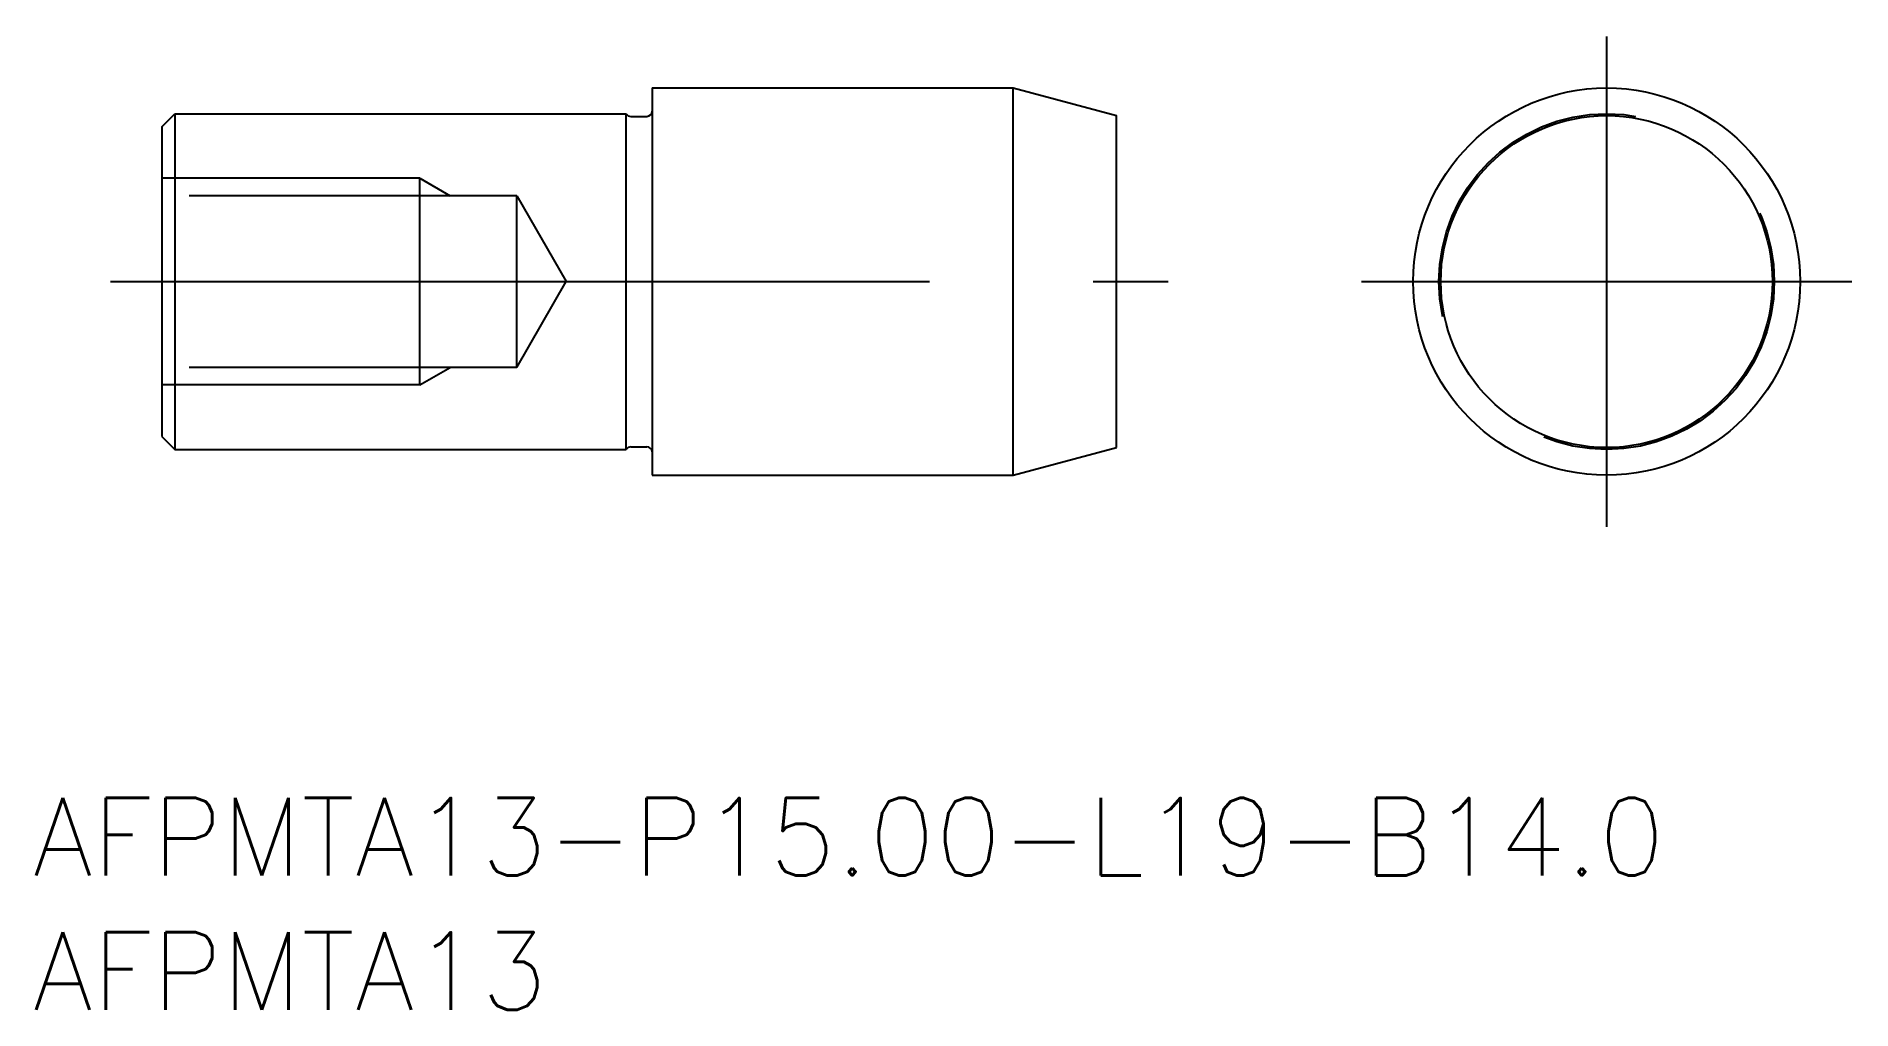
# Model space of a CAD drawing. Extents: x -60.9 to 9.5, y -28.2 to 9.5.
import ezdxf

# ---------------------------------------------------------------- set-up
doc = ezdxf.new("R2010")
doc.units = 0
doc.linetypes.add('CENTER', pattern=[50.8, 31.75, -6.35, 6.35, -6.35])
doc.linetypes.add('DASHED', pattern=[19.05, 12.7, -6.35])
doc.layers.get('0').update_dxf_attribs({"linetype": 'CONTINUOUS'})
doc.layers.add('CENTER', color=1, linetype='CONTINUOUS')
doc.styles.get("Standard").update_dxf_attribs({"font": 'txt.shx', "height": 3, "bigfont": 'bigfont.shx'})

msp = doc.modelspace()

# ---------------------------------------------------------------- linework, layer by layer
at = {"color": 7, "linetype": 'CONTINUOUS'}
for p, q in [((-37, 7.5), (-23, 7.5)), ((-37, 7.5), (-37, -7.5)), ((-23, -7.5), (-23, 7.5)), ((-23, 7.5), (-19, 6.428)), ((-56, 6), (-55.5, 6.5)), ((-55.5, 6.5), (-38, 6.5)), ((-55.5, 6.5), (-55.5, -6.5)), ((-38, -6.5), (-38, 6.5)), ((-37.827, 6.4), (-37.2, 6.4)), ((-19, -6.428), (-19, 6.428)), ((-56, 6), (-56, -6)), ((-56, -6), (-55.5, -6.5)), ((-55.5, -6.5), (-38, -6.5)), ((-37.827, -6.4), (-37.2, -6.4)), ((-23, -7.5), (-19, -6.428)), ((-37, -7.5), (-23, -7.5))]:
    msp.add_line(p, q, dxfattribs=at)
at = {"color": 3, "linetype": 'DASHED'}
for p, q in [((-46, 4), (-56, 4)), ((-46, -4), (-46, 4)), ((-46, 4), (-44.828, 3.323)), ((-42.25, 3.323), (-56, 3.323)), ((-42.25, -3.324), (-42.25, 3.323)), ((-42.25, 3.323), (-40.331, 0)), ((-42.25, -3.324), (-40.331, 0)), ((-42.25, -3.324), (-56, -3.324)), ((-46, -4), (-44.828, -3.324)), ((-46, -4), (-56, -4))]:
    msp.add_line(p, q, dxfattribs=at)
at = {"color": 7, "linetype": 'CONTINUOUS'}
for radius in [7.5, 6.428]:
    msp.add_circle((0, 0), radius, dxfattribs=at)
at = {"color": 3, "linetype": 'DASHED'}
msp.add_circle((0, 0), 6.5, dxfattribs=at)
at = {"color": 7, "linetype": 'CONTINUOUS'}
for centre, start, end in [((-37.827, 6.6), 210, 270), ((-37.2, 6.6), 270, 0), ((-37.827, -6.6), 90, 150), ((-37.2, -6.6), 0, 90)]:
    msp.add_arc(centre, 0.2, start, end, dxfattribs=at)
at = {"layer": 'CENTER', "color": 1, "linetype": 'CENTER'}
for p, q in [((0, 9.5), (0, -9.5)), ((-58, 0), (-17, 0)), ((-9.5, 0), (9.5, 0))]:
    msp.add_line(p, q, dxfattribs=at)

# ---------------------------------------------------------------- texts
at = {"color": 7, "linetype": 'CONTINUOUS'}
for s, p in [('AFPMTA13-P15.00-L19-B14.0', (-61, -23)), ('AFPMTA13', (-61, -28.201))]:
    msp.add_text(s, height=3, dxfattribs=at).set_placement(p)

doc.saveas('drawing.dxf')
